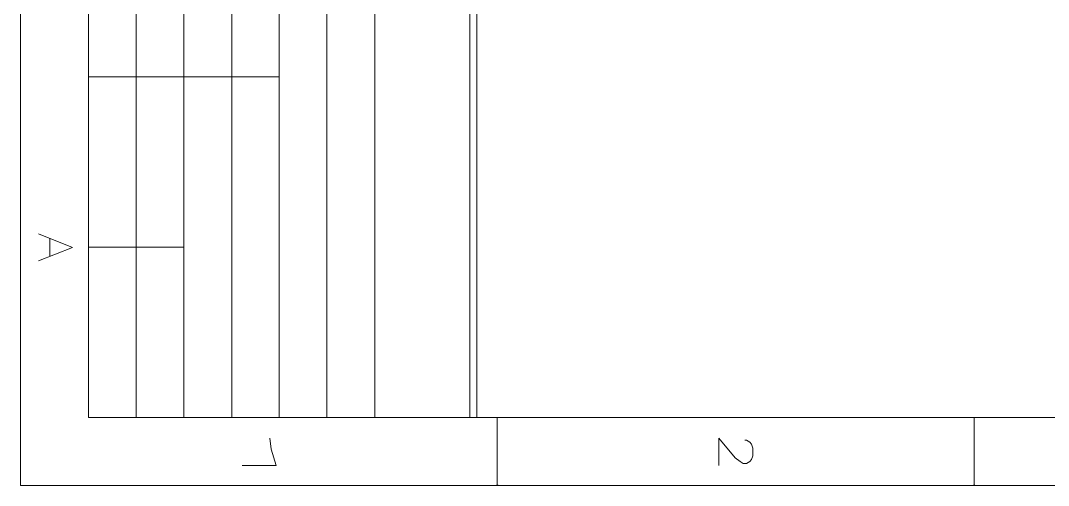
# Model space of a CAD drawing. Header units: millimetres. Extents: x 0 to 204, y 0 to 288.
# Drawn here: x 0 to 103.5, y 0 to 46.8 of the extents above; entities that cross this region are included whole.
import ezdxf

# ---------------------------------------------------------------- set-up
doc = ezdxf.new("R2010")
doc.units = ezdxf.units.MM

msp = doc.modelspace()

# ---------------------------------------------------------------- hatches: boundary and pattern name
h = msp.add_hatch(color=0)
h.dxf.hatch_style = 2
h.paths.add_polyline_path([(47.879, 0), (47.900167, 0.084667), (47.984833, 0.105833), (48.0695, 0.084667), (48.090667, 0)])
h = msp.add_hatch(color=0)
h.dxf.hatch_style = 2
h.paths.add_polyline_path([(95.863833, 0), (95.885, 0.084667), (95.969667, 0.105833), (96.054333, 0.084667), (96.0755, 0)])

# ---------------------------------------------------------------- linework, layer by layer
at = {"color": 0, "lineweight": 0}
for points in [[(0, 287.930167), (0, 0)], [(6.836833, 281.093333), (6.836833, 6.836833)], [(45.9105, 6.836833), (45.9105, 76.094167), (6.836833, 76.094167)], [(6.836833, 75.395667), (6.836833, 6.836833)], [(11.641667, 75.395667), (11.641667, 6.836833)], [(16.4465, 75.395667), (16.4465, 6.836833)], [(21.251333, 75.395667), (21.251333, 6.836833)], [(26.035, 75.395667), (26.035, 6.836833)], [(30.839833, 75.395667), (30.839833, 6.836833)], [(35.644667, 75.395667), (35.644667, 6.836833)], [(45.233167, 75.395667), (45.233167, 6.836833)], [(26.035, 41.126833), (6.836833, 41.126833)], [(1.799167, 25.3365), (5.228167, 23.960667), (1.799167, 22.606)], [(2.942167, 24.8285), (2.942167, 23.114)], [(16.4465, 23.981833), (6.836833, 23.981833)], [(6.836833, 6.836833), (196.744167, 6.836833)], [(45.233167, 6.836833), (6.836833, 6.836833)], [(47.984833, 6.836833), (47.984833, 0)], [(95.969667, 6.836833), (95.969667, 0)], [(25.0825, 4.7625), (25.230667, 3.661833), (25.7175, 2.010833), (22.2885, 2.010833)], [(72.898, 4.550833), (73.067333, 4.550833), (73.384833, 4.360333), (73.554167, 4.169833), (73.702333, 3.767667), (73.702333, 2.9845), (73.554167, 2.6035), (73.384833, 2.413), (73.067333, 2.201333), (72.728667, 2.201333), (72.411167, 2.413), (71.924333, 2.794), (70.2945, 4.7625), (70.2945, 2.010833)], [(0, 0), (203.581, 0)], [(0, 0), (203.581, 0)]]:
    msp.add_lwpolyline(points, dxfattribs=at)

doc.saveas('drawing.dxf')
